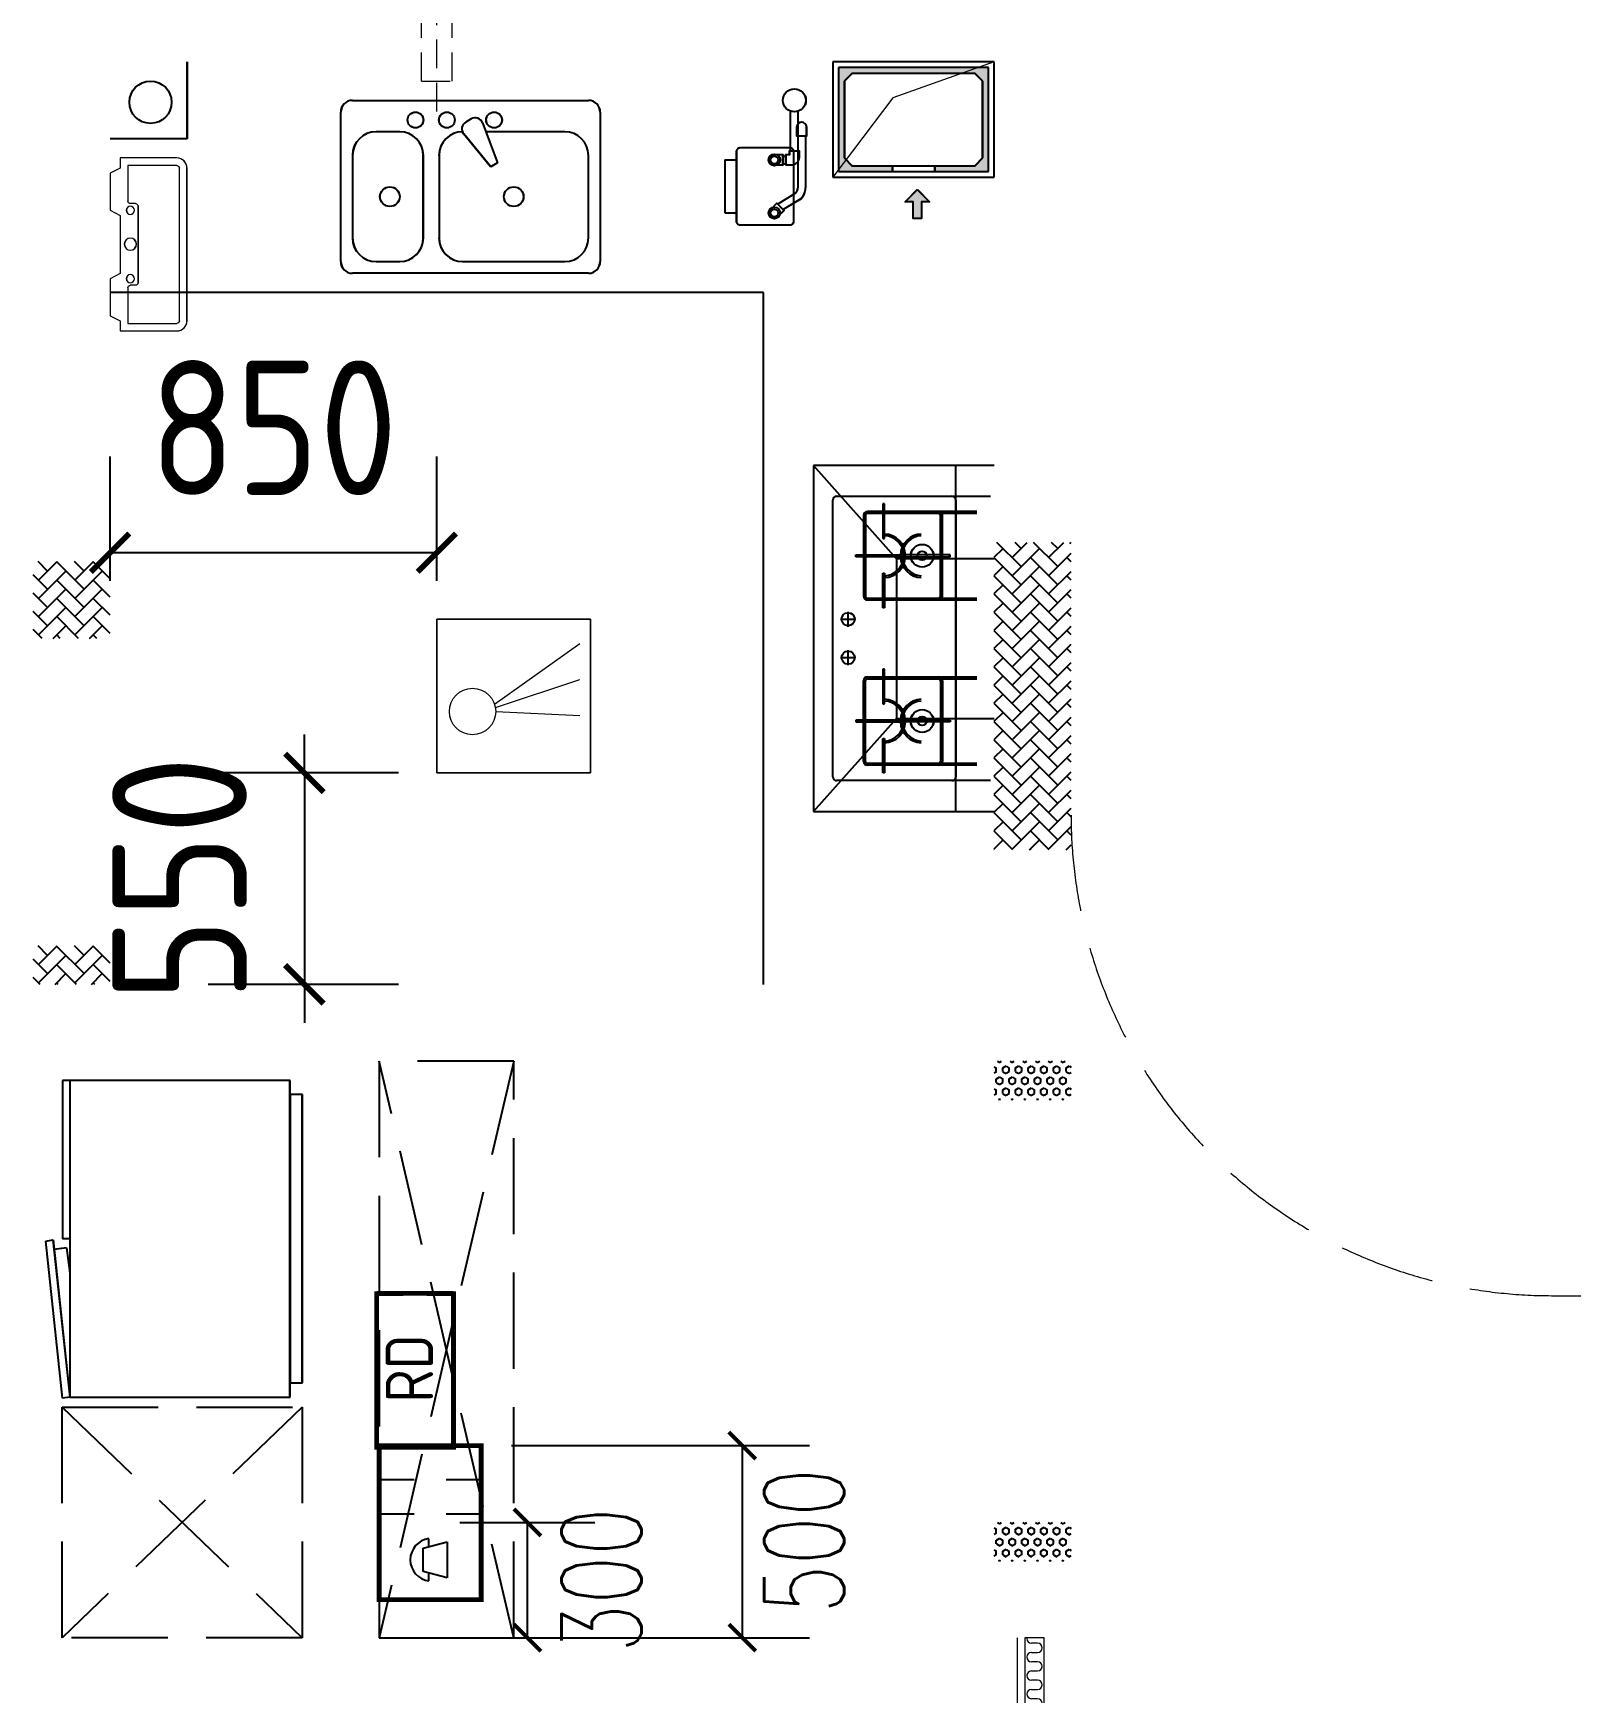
# Model space of a CAD drawing. Extents: x 3443499 to 7125205, y -1700016 to -264854.
# Drawn here: x 3725009 to 3729009, y -832397 to -828079 of the extents above; entities that cross this region are included whole.
import ezdxf
from ezdxf.enums import TextEntityAlignment as Align

# ---------------------------------------------------------------- set-up
doc = ezdxf.new("R2010")
doc.units = 0
doc.header["$LTSCALE"] = 1000
doc.header["$MEASUREMENT"] = 0
for name, pattern in [('A户型$0$DASH', [0.35, 0.25, -0.1]), ('DASH', [0.35, 0.25, -0.1]), ('HIDDEN', [0.375, 0.25, -0.125])]:
    doc.linetypes.add(name, pattern=pattern)
doc.layers.get('0').update_dxf_attribs({"linetype": 'CONTINUOUS'})
doc.layers.get('Defpoints').update_dxf_attribs({"linetype": 'CONTINUOUS'})
for name, color, linetype in [('!!电气', 1, 'CONTINUOUS'), ('!校对', 2, 'CONTINUOUS'), ('5fur', 175, 'CONTINUOUS'), ('AH-FURNITURE', 1, 'CONTINUOUS'), ('EQUIP-安防', 3, 'CONTINUOUS'), ('IP-bath&kitchen-JOHNSON', 4, 'CONTINUOUS'), ('LVTRY', 252, 'CONTINUOUS'), ('PUB_DIM', 3, 'CONTINUOUS'), ('VPIPE-中水', 122, 'CONTINUOUS'), ('保温', 6, 'CONTINUOUS'), ('建筑-排气道', 252, 'CONTINUOUS')]:
    doc.layers.add(name, color=color, linetype=linetype)
for name, color, linetype, lineweight in [('EQUIP-消防', 3, 'CONTINUOUS', 20), ('PUB_HATCH', 8, 'CONTINUOUS', 9), ('STAIR', 252, 'CONTINUOUS', 20), ('填充', 251, 'CONTINUOUS', 5), ('平面-空调室内机', 176, 'CONTINUOUS', 9), ('平面-空调预留孔', 252, 'CONTINUOUS', 15), ('立面-洞口示意', 252, 'CONTINUOUS', 13)]:
    doc.layers.add(name, color=color, linetype=linetype, lineweight=lineweight)
doc.styles.add('_TCH_DIM_T3', font='SIMPLEX.shx', dxfattribs={"width": 0.705882, "bigfont": 'GBCBIG.shx'})
doc.styles.add('_TEL_DIM', font='SIMPLEX', dxfattribs={"width": 0.8, "height": 3.5, "bigfont": 'HZTXT'})
doc.styles.add('DIM_FONT', font='SIMPLEX', dxfattribs={"width": 0.7, "bigfont": 'GBCBIG'})
doc.styles.get("Standard").update_dxf_attribs({"font": 'gbenor.shx', "bigfont": 'gbcbig.shx'})
doc.dimstyles.new('_TCH_ARCH&&70', dxfattribs={"dimtxt": 208.25, "dimasz": 70, "dimexe": 175, "dimexo": 210, "dimgap": 70, "dimtad": 1, "dimdec": 0, "dimzin": 0, "dimdsep": 46, "dimtxsty": '_TCH_DIM_T3', "dimblk": 'ARCHTICK', "dimcen": 0.09, "dimclrt": 4, "dimazin": 2, "dimtfac": 1, "dimtdec": 0, "dimtix": 1, "dimtmove": 2, "dimatfit": 3, "dimfxl": 1, "dimtolj": 1, "dimtzin": 0, "dimarcsym": 0})
doc.dimstyles.get("Standard").update_dxf_attribs({"dimscale": 100, "dimtxt": 3.5, "dimasz": 1, "dimexe": 2.5, "dimexo": 3, "dimgap": 1.5, "dimtad": 1, "dimdec": 0, "dimzin": 0, "dimdsep": 46, "dimtxsty": 'Standard', "dimblk": 'ARCHTICK', "dimcen": 0.09, "dimadec": 0, "dimazin": 0, "dimtfac": 1, "dimtdec": 0, "dimtix": 1, "dimtmove": 2, "dimatfit": 3, "dimfxl": 1, "dimtolj": 1, "dimtzin": 0, "dimarcsym": 0})

# ---------------------------------------------------------------- blocks, each defined once
blk = doc.blocks.new('$equip$00002651')
for p, q in [((-0.5, 0.5), (-0.5, -0.5)), ((0.5, 0.5), (-0.5, 0.5)), ((0.5, -0.5), (0.5, 0.5)), ((-0.125, -0.052), (0.429, 0.342)), ((-0.119, -0.075), (0.429, 0.108)), ((-0.116, -0.1), (0.429, -0.126)), ((-0.5, -0.5), (0.5, -0.5))]:
    blk.add_line(p, q)
blk.add_lwpolyline([(-0.5, 0.5), (0.5, 0.5), (0.5, -0.5), (-0.5, -0.5), (-0.5, 0.5), (0.5, 0.5)])
blk.add_circle((-0.268, -0.1), 0.151)
for p in [(0, 0.5), (-0.5, 0), (0.5, 0), (0, -0.5)]:
    blk.add_point(p)
at = {"color": 7, "flags": 1}
for tag, height, p in [('A', 0.00002, (0, 0)), ('B', 0.4, (0.762, -0.208))]:
    blk.add_attdef(tag, text='', height=height, dxfattribs=at).set_placement(p, align=Align.MIDDLE_CENTER)
blk = doc.blocks.new('$equip$00002770')
for p, q in [((-0.65, 0.65), (-0.65, 0)), ((0.65, 0.65), (-0.65, 0.65)), ((0.65, 0), (0.65, 0.65)), ((-0.65, 0), (0.65, 0))]:
    blk.add_line(p, q)
at = {"const_width": 0.04}
blk.add_lwpolyline([(-0.65, 0.65), (-0.65, 0), (0.65, 0), (0.65, 0.65), (-0.65, 0.65), (-0.65, 0)], dxfattribs=at)
for p in [(0, 0.65), (-0.65, 0.325), (0.65, 0.325), (0, 0)]:
    blk.add_point(p)
at = {"color": 7}
blk.add_attdef('$TEXT$', text='', height=0.4, dxfattribs=at).set_placement((-0.014, 0.343), align=Align.MIDDLE_CENTER)
at = {"color": 7, "flags": 1}
for tag, height, p in [('B', 0.4, (0.905, 0.246)), ('A', 0.00002, (0, 0))]:
    blk.add_attdef(tag, text='', height=height, dxfattribs=at).set_placement(p, align=Align.MIDDLE_CENTER)
blk = doc.blocks.new('_ArchTick')
at = {"color": 0, "linetype": 'ByBlock', "const_width": 0.15}
blk.add_lwpolyline([(-0.5, -0.5), (0.5, 0.5)], dxfattribs=at)
blk = doc.blocks.new('*D192')
at = {"layer": 'Defpoints', "color": 0, "transparency": 16777216}
for p in [(3725909.1, -831953.4), (3726294.8, -831953.4), (3725909.1, -832253.4)]:
    blk.add_point(p, dxfattribs=at)
at = {"layer": 'PUB_DIM', "color": 0, "lineweight": -2, "transparency": 16777216}
for p, q in [((3726119.1, -831953.4), (3726469.8, -831953.4)), ((3726294.8, -832253.4), (3726294.8, -831953.4)), ((3726119.1, -832253.4), (3726469.8, -832253.4))]:
    blk.add_line(p, q, dxfattribs=at)
at = {"layer": 'PUB_DIM', "color": 0, "lineweight": -2, "transparency": 16777216, "xscale": 70, "yscale": 70, "zscale": 70}
for p, rotation in [((3726294.8, -831953.4), 90), ((3726294.8, -832253.4), 270)]:
    blk.add_blockref('_ArchTick', p, dxfattribs=dict(at, rotation=rotation))
at = {"layer": 'PUB_DIM', "color": 4, "transparency": 16777216, "insert": (3726487.3, -832103.4), "char_height": 208.25, "attachment_point": 5, "rotation": 90, "style": '_TCH_DIM_T3'}
blk.add_mtext('\\A1;300', dxfattribs=at)
blk = doc.blocks.new('$equip$00002628')
at = {"linetype": 'Continuous'}
for p, q in [((-0.625, 0.415), (0.625, 0.415)), ((-0.625, -0.415), (-0.625, 0.415)), ((0.071, 0.129), (0.071, 0.415)), ((0.35, 0.129), (0.35, 0.415)), ((0.625, 0.415), (0.625, -0.415)), ((-0.472, 0.01), (-0.409, 0.01)), ((-0.446, -0.138), (-0.395, 0.058)), ((-0.395, 0.058), (-0.395, 0.058)), ((-0.395, 0.058), (-0.206, 0.058)), ((-0.206, 0.058), (-0.155, -0.138)), ((-0.191, 0.01), (-0.129, 0.01)), ((0.071, -0.415), (0.071, -0.129)), ((0.35, -0.415), (0.35, -0.129)), ((-0.155, -0.138), (-0.446, -0.138)), ((0.625, -0.415), (-0.625, -0.415))]:
    blk.add_line(p, q, dxfattribs=at)
at = {"const_width": 0.04}
blk.add_lwpolyline([(-0.625, 0.415), (0.625, 0.415), (0.625, -0.415), (-0.625, -0.415), (-0.625, 0.415), (0.625, 0.415)], dxfattribs=at)
at = {"linetype": 'Continuous'}
blk.add_arc((-0.3, -0.011), 0.173, 6.9897, 173.0103, dxfattribs=at)
for p in [(0, 0.415), (-0.625, 0), (0.625, 0), (0, -0.415)]:
    blk.add_point(p)
at = {"color": 7, "style": '_TEL_DIM', "flags": 1}
blk.add_attdef('A', text='', height=0.000025, dxfattribs=at).set_placement((0, 0), align=Align.MIDDLE_CENTER)
blk = doc.blocks.new('*D193')
at = {"layer": 'Defpoints', "color": 0, "transparency": 16777216}
for p in [(3726043.2, -831753.4), (3726246.8, -832253.4), (3726853.9, -832253.4)]:
    blk.add_point(p, dxfattribs=at)
at = {"layer": 'PUB_DIM', "color": 0, "lineweight": -2, "transparency": 16777216}
for p, q in [((3726253.2, -831753.4), (3727028.9, -831753.4)), ((3726853.9, -831753.4), (3726853.9, -832253.4)), ((3726456.8, -832253.4), (3727028.9, -832253.4))]:
    blk.add_line(p, q, dxfattribs=at)
at = {"layer": 'PUB_DIM', "color": 0, "lineweight": -2, "transparency": 16777216, "xscale": 70, "yscale": 70, "zscale": 70}
for p, rotation in [((3726853.9, -831753.4), 90), ((3726853.9, -832253.4), 270)]:
    blk.add_blockref('_ArchTick', p, dxfattribs=dict(at, rotation=rotation))
at = {"layer": 'PUB_DIM', "color": 4, "transparency": 16777216, "insert": (3727014.6, -832001.3), "char_height": 208.25, "attachment_point": 5, "rotation": 90, "style": '_TCH_DIM_T3'}
blk.add_mtext('\\A1;500', dxfattribs=at)
blk = doc.blocks.new('A$C00A30745')
at = {"layer": '5fur', "color": 252, "linetype": 'A户型$0$DASH'}
for p, q in [((10850, 5900), (10500, 5900)), ((10500, 5900), (10500, 4400)), ((10850, 5900), (10500, 4400)), ((10850, 4400), (10500, 5900)), ((10850, 4400), (10850, 5900)), ((9675, 5000), (10300, 5000)), ((9675, 4400), (9675, 5000)), ((9675, 5000), (10300, 4400)), ((10300, 5000), (9675, 4400)), ((10300, 5000), (10300, 4400)), ((10300, 4400), (9675, 4400)), ((10500, 4400), (10850, 4400))]:
    blk.add_line(p, q, dxfattribs=at)
blk = doc.blocks.new('$LinePat$保温层')
at = {"color": 0}
for p, q in [((24, -24), (24, -56)), ((72, -56), (72, -24))]:
    blk.add_line(p, q, dxfattribs=at)
for centre, start, end in [((96, -24), 90, 180), ((0, -24), 0, 90), ((48, -56), 180, 0)]:
    blk.add_arc(centre, 24, start, end, dxfattribs=at)
blk = doc.blocks.new('FSFSFSEFS')
at = {"layer": '填充', "color": 252, "true_color": 0x939598}
for points in [[(502442.4, 522248.5), (502442.4, 520948.5)], [(502512.4, 520948.5), (502512.4, 522248.5), (502462.4, 522248.5), (502462.4, 520948.5)], [(502442.4, 520848.5), (502442.4, 520058.5), (503782.5, 520058.5)], [(502462.4, 520848.5), (502462.4, 520078.5), (503782.5, 520078.5), (503782.5, 520128.5), (502512.4, 520128.5), (502512.4, 520848.5)]]:
    blk.add_lwpolyline(points, dxfattribs=at)
at = {"layer": '填充', "color": 252, "yscale": 0.4999999998742679, "zscale": 0.4999999998742679}
for p, xscale, rotation in [((502467.4, 522198.1), 0.5006377550074883, 90.00000000000567), ((502467.4, 522150), 0.5006377550074883, 90.00000000000567), ((502467.4, 522101.9), 0.5006377550074883, 90.00000000000567), ((502467.4, 522053.9), 0.5006377550074883, 90.00000000000567), ((502467.4, 522005.8), 0.5006377550074883, 90.00000000000567), ((502467.4, 521957.7), 0.5006377550074883, 90.00000000000567), ((502467.4, 521909.7), 0.5006377550074883, 90.00000000000567), ((502467.4, 521861.6), 0.5006377550074883, 90.00000000000567), ((502467.4, 521813.6), 0.5006377550074883, 90.00000000000567), ((502467.4, 521765.5), 0.5006377550074883, 90.00000000000567), ((502467.4, 521717.4), 0.5006377550074883, 90.00000000000567), ((502467.4, 521669.4), 0.5006377550074883, 90.00000000000567), ((502467.4, 521621.3), 0.5006377550074883, 90.00000000000567), ((502467.4, 521573.3), 0.5006377550074883, 90.00000000000567), ((502467.4, 521525.2), 0.5006377550074883, 90.00000000000567), ((502467.4, 521477.1), 0.5006377550074883, 90.00000000000567), ((502467.4, 521429.1), 0.5006377550074883, 90.00000000000567), ((502467.4, 521381), 0.5006377550074883, 90.00000000000567), ((502467.4, 521333), 0.5006377550074883, 90.00000000000567), ((502467.4, 521284.9), 0.5006377550074883, 90.00000000000567), ((502467.4, 521236.8), 0.5006377550074883, 90.00000000000567), ((502467.4, 521188.8), 0.5006377550074883, 90.00000000000567), ((502467.4, 521140.7), 0.5006377550074883, 90.00000000000567), ((502467.4, 521092.6), 0.5006377550074883, 90.00000000000567), ((502467.4, 521044.6), 0.5006377550074883, 90.00000000000567), ((502467.4, 520996.5), 0.5006377550074883, 90.00000000000567), ((502467.4, 520948.5), 0.5006377550074883, 90.00000000000567), ((502467.4, 520768.3), 0.5006377550074883, 90.00000000000567), ((502467.4, 520720.2), 0.5006377550074883, 90.00000000000567), ((502467.4, 520672.1), 0.5006377550074883, 90.00000000000567), ((502467.4, 520624.1), 0.5006377550074883, 90.00000000000567), ((502467.4, 520576), 0.5006377550074883, 90.00000000000567), ((502467.4, 520528), 0.5006377550074883, 90.00000000000567), ((502467.4, 520479.9), 0.5006377550074883, 90.00000000000567), ((502467.4, 520431.8), 0.5006377550074883, 90.00000000000567), ((502467.4, 520383.8), 0.5006377550074883, 90.00000000000567), ((502467.4, 520335.7), 0.5006377550074883, 90.00000000000567), ((502467.4, 520287.6), 0.5006377550074883, 90.00000000000567), ((502467.4, 520239.6), 0.5006377550074883, 90.00000000000567), ((502467.4, 520191.5), 0.5006377550074883, 90.00000000000567), ((502467.4, 520143.5), 0.5006377550074883, 90.00000000000567), ((502467.4, 520095.4), 0.5006377550074883, 90.00000000000567), ((502527.4, 520083.5), 0.5013020832264922, 180.0000000004735), ((502575.5, 520083.5), 0.5013020832264922, 180.0000000004735), ((502623.6, 520083.5), 0.5013020832264922, 180.0000000004735), ((502671.7, 520083.5), 0.5013020832264922, 180.0000000004735), ((502719.9, 520083.5), 0.5013020832264922, 180.0000000004735), ((502768, 520083.5), 0.5013020832264922, 180.0000000004735), ((502816.1, 520083.5), 0.5013020832264922, 180.0000000004735), ((502864.2, 520083.5), 0.5013020832264922, 180.0000000004735), ((502912.4, 520083.5), 0.5013020832264922, 180.0000000004735), ((502960.5, 520083.5), 0.5013020832264922, 180.0000000004735), ((503008.6, 520083.5), 0.5013020832264922, 180.0000000004735), ((503056.7, 520083.5), 0.5013020832264922, 180.0000000004735), ((503104.9, 520083.5), 0.5013020832264922, 180.0000000004735), ((503153, 520083.5), 0.5013020832264922, 180.0000000004735), ((503201.1, 520083.5), 0.5013020832264922, 180.0000000004735), ((503249.2, 520083.5), 0.5013020832264922, 180.0000000004735), ((503297.4, 520083.5), 0.5013020832264922, 180.0000000004735), ((503345.5, 520083.5), 0.5013020832264922, 180.0000000004735), ((503393.6, 520083.5), 0.5013020832264922, 180.0000000004735), ((503441.7, 520083.5), 0.5013020832264922, 180.0000000004735), ((503489.9, 520083.5), 0.5013020832264922, 180.0000000004735), ((503538, 520083.5), 0.5013020832264922, 180.0000000004735), ((503586.1, 520083.5), 0.5013020832264922, 180.0000000004735), ((503634.2, 520083.5), 0.5013020832264922, 180.0000000004735), ((503682.4, 520083.5), 0.5013020832264922, 180.0000000004735), ((503730.5, 520083.5), 0.5013020832264922, 180.0000000004735), ((503778.6, 520083.5), 0.5013020832264922, 180.0000000004735)]:
    blk.add_blockref('$LinePat$保温层', p, dxfattribs=dict(at, xscale=xscale, rotation=rotation))
blk = doc.blocks.new('dongkong')
at = {"layer": '平面-空调预留孔', "color": 8, "linetype": 'HIDDEN', "ltscale": 0.3}
for p, q in [((-603796, 210899.9), (-603796, 210431.5)), ((-603836, 210821), (-603836, 210510.8)), ((-603836, 210821), (-603756, 210821)), ((-603756, 210821), (-603756, 210510.8))]:
    blk.add_line(p, q, dxfattribs=at)
blk.add_lwpolyline([(-603756, 210510.8), (-603836, 210510.8)], dxfattribs=at)
blk = doc.blocks.new('A$C263B1184')
at = {"layer": '保温', "linetype": 'ByBlock', "ltscale": 10}
h = blk.add_hatch(dxfattribs=at)
h.set_pattern_fill('AR-HBONE', color=251, scale=55)
h.set_pattern_definition([(45, (-503782.47, -516048.46), (0, 47.4157523), [100.584, -33.528]), (135, (-503758.762, -516024.753), (3e-15, 47.4157523), [100.584, -33.528])])
h.paths.add_polyline_path([(1399.9, 8250), (1399.9, 9050), (1599.9, 9050), (1599.9, 8250)])
h = blk.add_hatch(dxfattribs=at)
h.set_pattern_fill('AR-HBONE', color=251, scale=55)
h.set_pattern_definition([(45, (-1012960.393, -342660.66), (0, 47.4157523), [100.584, -33.528]), (135, (-1012936.685, -342636.954), (3e-15, 47.4157523), [100.584, -33.528])])
h.paths.add_polyline_path([(3900, 8800), (3900, 9000), (4100, 9000), (4100, 8800)])
h = blk.add_hatch(dxfattribs=at)
h.set_pattern_fill('AR-HBONE', color=251, scale=55)
h.set_pattern_definition([(45, (-1012960.295, -343660.66), (0, 47.4157523), [100.584, -33.528]), (135, (-1012936.587, -343636.954), (3e-15, 47.4157523), [100.584, -33.528])])
h.paths.add_polyline_path([(3899.9, 7900), (3899.9, 8000), (4099.9, 8000), (4099.9, 7900)])
at = {"layer": '保温', "linetype": 'Continuous', "ltscale": 10}
h = blk.add_hatch(dxfattribs=at)
h.set_pattern_fill('HEX', color=251, scale=10, angle=90, style=0)
h.set_pattern_definition([(90, (-503782.47, -517398.46), (-16.49778, 1e-15), [9.525, -19.05]), (210, (-503782.47, -517398.46), (8.24889, -14.2874966), [9.525, -19.05]), (150, (-503782.47, -517388.935), (-8.24889, -14.2874966), [9.525, -19.05])])
h.paths.add_polyline_path([(1399.9, 7600), (1399.9, 7700), (1599.9, 7700), (1599.9, 7600)])
h = blk.add_hatch(dxfattribs=at)
h.set_pattern_fill('HEX', color=251, scale=10, angle=90, style=0)
h.set_pattern_definition([(90, (-503782.47, -518598.46), (-16.49778, 1e-15), [9.525, -19.05]), (210, (-503782.47, -518598.46), (8.24889, -14.2874966), [9.525, -19.05]), (150, (-503782.47, -518588.935), (-8.24889, -14.2874966), [9.525, -19.05])])
h.paths.add_polyline_path([(1400, 6400), (1399.9, 6500), (1599.9, 6500), (1600, 6400)])
blk = doc.blocks.new('A$C60D053AF')
at = {"layer": 'AH-FURNITURE', "color": 8}
for p, q in [((192.5, -71), (327.6, -71)), ((355.9, -82.7), (384.2, -129)), ((232.5, -90), (128.3, -90)), ((232.5, -110), (128.3, -110)), ((192.5, -91), (327.6, -91)), ((245, -129.5), (245, -122.5)), ((265, -129.5), (265, -122.5)), ((341.7, -96.9), (370, -143.2)), ((255, -281), (255, -251)), ((393, -281), (393, -251)), ((255, -281), (393, -281))]:
    blk.add_line(p, q, dxfattribs=at)
for points in [[(170, -68, 1), (170, -94), (192.5, -94), (192.5, -68)], [(234, -251), (414, -251, 0.414214), (424, -241), (424, -111, 0.414214), (414, -101), (234, -101, 0.414214), (224, -111), (224, -241, 0.414214)], [(268, -122.5), (268, -107, 0.414214), (248, -87), (232.5, -87), (232.5, -113), (242, -113), (242, -122.5)], [(242, -152, 1), (268, -152), (268, -129.5), (242, -129.5)], [(383.8, -161.2, 1), (402.2, -142.8), (386.3, -126.9), (367.9, -145.3)]]:
    blk.add_lwpolyline(points, format="xyb", close=True, dxfattribs=at)
for centre, radius in [((100, -100), 30), ((255, -152), 15), ((255, -152), 10), ((393, -152), 15), ((393, -152), 10)]:
    blk.add_circle(centre, radius, dxfattribs=at)
for radius in [40, 20]:
    blk.add_arc((327.6, -111), radius, 45, 90, dxfattribs=at)
blk = doc.blocks.new('FRSDFDGDGDRGDR')
at = {"layer": '平面-空调预留孔', "color": 252}
for p, q in [((699612.3, 775044), (699612.3, 775441.2)), ((699618.9, 775447.8), (699746.3, 775447.8)), ((699746.3, 775447.8), (699746.3, 775355.4)), ((699719.9, 775342.2), (699719.9, 775143)), ((699726.5, 775348.8), (699739.7, 775348.8)), ((699726.5, 775136.4), (699739.7, 775136.4)), ((699746.3, 775129.8), (699746.3, 775037.4)), ((699746.3, 775037.4), (699618.9, 775037.4))]:
    blk.add_line(p, q, dxfattribs=at)
blk.add_lwpolyline([(699766.1, 775166.7), (699792.5, 775153.5), (699792.5, 775057.2), (699766.1, 775044), (699766.1, 775017.6), (699618.9, 775017.6, -0.414214), (699592.5, 775044), (699592.5, 775441.2, -0.414214), (699618.9, 775467.6), (699766.1, 775467.6), (699766.1, 775441.2), (699792.5, 775428), (699792.5, 775331.6), (699766.1, 775318.4)], format="xyb", close=True, dxfattribs=at)
for centre, radius in [((699739.7, 775331.6), 10.6), ((699739.7, 775243.2), 15.8), ((699739.7, 775153.5), 10.6)]:
    blk.add_circle(centre, radius, dxfattribs=at)
for centre, start, end in [((699618.9, 775441.2), 90, 180), ((699726.5, 775342.2), 90, 180), ((699739.7, 775355.4), 270, 360), ((699726.5, 775143), 180, 270), ((699739.7, 775129.8), 0, 90), ((699618.9, 775044), 180, 270)]:
    blk.add_arc(centre, 6.6, start, end, dxfattribs=at)
blk = doc.blocks.new('*U199')
h = blk.add_hatch(color=5)
h.set_gradient(color1=(0, 0, 255), rotation=180, tint=1)
h.paths.add_polyline_path([(0, 0), (-6.35, -6.35), (-6.35, -2.159), (-15, -2.159), (-15, 2.159), (-6.35, 2.159), (-6.35, 6.35)])
at = {"color": 0, "linetype": 'Continuous'}
blk.add_lwpolyline([(0, 0), (-6.35, -6.35), (-6.35, -2.159), (-15, -2.159), (-15, 2.159), (-6.35, 2.159), (-6.35, 6.35)], close=True, dxfattribs=at)
blk = doc.blocks.new('A$C25274923')
at = {"layer": 'PUB_HATCH'}
for points in [[(39585, 12385), (39585, 12115), (39445, 12115), (39445, 12130), (39550, 12130), (39570, 12150), (39570, 12350), (39550, 12370), (39230, 12370), (39210, 12350), (39210, 12150), (39230, 12130), (39335, 12130), (39335, 12115), (39195, 12115), (39195, 12385)], [(39585.2, 12385), (39585.2, 12115), (39445.2, 12115), (39445.2, 12130), (39550.2, 12130), (39570.2, 12150), (39570.2, 12350), (39550.2, 12370), (39230.2, 12370), (39210.2, 12350), (39210.2, 12150), (39230.2, 12130), (39335.2, 12130), (39335.2, 12115), (39195.2, 12115), (39195.2, 12385)]]:
    blk.add_hatch(color=252, dxfattribs=at).paths.add_polyline_path(points)
at = {"layer": 'IP-bath&kitchen-JOHNSON', "color": 252}
for p, q in [((37500, 12400), (37500, 12200)), ((37500.2, 12400), (37500.2, 12200)), ((37500, 12200), (37300, 12200)), ((37500.2, 12200), (37300.2, 12200))]:
    blk.add_line(p, q, dxfattribs=at)
at = {"layer": 'LVTRY', "color": 252}
for p, q in [((39600, 12400), (39180, 12400)), ((39180, 12400), (39180, 12100)), ((39600.2, 12400), (39180.2, 12400)), ((39180.2, 12400), (39180.2, 12100)), ((39600, 12100), (39600, 12400)), ((39600.2, 12100), (39600.2, 12400)), ((39585, 12385), (39195, 12385)), ((39195, 12385), (39195, 12115)), ((39585.2, 12385), (39195.2, 12385)), ((39195.2, 12385), (39195.2, 12115)), ((39230, 12370), (39210, 12350)), ((39210, 12350), (39210, 12150)), ((39230.2, 12370), (39210.2, 12350)), ((39210.2, 12350), (39210.2, 12150)), ((39550, 12370), (39230, 12370)), ((39550.2, 12370), (39230.2, 12370)), ((39570, 12350), (39550, 12370)), ((39570.2, 12350), (39550.2, 12370)), ((39570, 12150), (39570, 12350)), ((39570.2, 12150), (39570.2, 12350)), ((39585, 12115), (39585, 12385)), ((39585.2, 12115), (39585.2, 12385)), ((37900, 11880.7), (37900, 12269.3)), ((37900.2, 11880.7), (37900.2, 12269.3)), ((37930.7, 12300), (38544.3, 12300)), ((37930.9, 12300), (38544.5, 12300)), ((38575, 12269.3), (38575, 11880.7)), ((38575.2, 12269.3), (38575.2, 11880.7)), ((38239.5, 12251.6), (38225.2, 12243.4)), ((38239.7, 12251.6), (38225.4, 12243.4)), ((38268.9, 12241.1), (38307.7, 12137.5)), ((38269.1, 12241.1), (38307.9, 12137.5)), ((38053.4, 12218.2), (37992, 12218.2)), ((38053.6, 12218.2), (37992.2, 12218.2)), ((38290, 12127.2), (38219.7, 12212.7)), ((38290.2, 12127.2), (38219.9, 12212.7)), ((38483, 12218.2), (38277.5, 12218.2)), ((38483.1, 12218.2), (38277.7, 12218.2)), ((37930.7, 12156.8), (37930.7, 11942)), ((37930.9, 12156.8), (37930.9, 11942)), ((38114.8, 11942), (38114.8, 12156.8)), ((38115, 11942), (38115, 12156.8)), ((38155.7, 12156.8), (38155.7, 11942)), ((38155.9, 12156.8), (38155.9, 11942)), ((38307.7, 12137.5), (38290, 12127.2)), ((38307.9, 12137.5), (38290.2, 12127.2)), ((38544.3, 11942), (38544.3, 12156.8)), ((38544.5, 11942), (38544.5, 12156.8)), ((39210, 12150), (39230, 12130)), ((39210.2, 12150), (39230.2, 12130)), ((39550, 12130), (39570, 12150)), ((39550.2, 12130), (39570.2, 12150)), ((39180, 12100), (39600, 12100)), ((39180.2, 12100), (39600.2, 12100)), ((39195, 12115), (39585, 12115)), ((39195.2, 12115), (39585.2, 12115)), ((39230, 12130), (39550, 12130)), ((39230, 12130), (39230, 12130)), ((39230.2, 12130), (39550.2, 12130)), ((39230.2, 12130), (39230.2, 12130)), ((39335, 12130), (39335, 12115)), ((39335.2, 12130), (39335.2, 12115)), ((39445, 12130), (39445, 12115)), ((39445.2, 12130), (39445.2, 12115)), ((37992, 11880.7), (38053.4, 11880.7)), ((37992.2, 11880.7), (38053.6, 11880.7)), ((38217, 11880.7), (38483, 11880.7)), ((38217.2, 11880.7), (38483.1, 11880.7)), ((38544.3, 11850), (37930.7, 11850)), ((38544.5, 11850), (37930.9, 11850)), ((39000, 11800), (37299.9, 11800)), ((39000.2, 11800), (37300.1, 11800)), ((39000, 10000), (39000, 11800)), ((39000.2, 10000), (39000.2, 11800)), ((39345.7, 11107), (39129.8, 11350)), ((39600, 11350), (39129.8, 11350)), ((39129.8, 11350), (39129.8, 10450)), ((39345.9, 11107), (39130, 11350)), ((39600.2, 11350), (39130, 11350)), ((39130, 11350), (39130, 10450)), ((39500, 10450), (39500, 11350)), ((39500.2, 10450), (39500.2, 11350)), ((39190, 11270), (39590, 11270)), ((39190.2, 11270), (39590.2, 11270)), ((39180, 10540), (39180, 11260)), ((39180.2, 10540), (39180.2, 11260)), ((39555, 11230), (39270, 11230)), ((39555.2, 11230), (39270.2, 11230)), ((39310.2, 11250), (39310.2, 11160)), ((39314.7, 11250), (39310.2, 11250)), ((39310.4, 11250), (39310.4, 11160)), ((39314.9, 11250), (39310.4, 11250)), ((39314.7, 11160), (39314.7, 11250)), ((39314.9, 11160), (39314.9, 11250)), ((39500, 11260), (39500, 10540)), ((39500.2, 11260), (39500.2, 10540)), ((39260, 11220), (39260, 11010)), ((39260.2, 11220), (39260.2, 11010)), ((39265, 11220), (39265, 11010)), ((39265.2, 11220), (39265.2, 11010)), ((39555, 11225), (39270, 11225)), ((39555.2, 11225), (39270.2, 11225)), ((39460, 11010), (39460, 11220)), ((39460.2, 11010), (39460.2, 11220)), ((39465, 11010), (39465, 11220)), ((39465.2, 11010), (39465.2, 11220)), ((39310.2, 11160), (39314.7, 11160)), ((39310.4, 11160), (39314.9, 11160)), ((39240, 11117.2), (39367.5, 11117.2)), ((39240, 11112.7), (39240, 11117.2)), ((39367.5, 11112.7), (39240, 11112.7)), ((39240.2, 11117.2), (39367.7, 11117.2)), ((39240.2, 11112.7), (39240.2, 11117.2)), ((39367.7, 11112.7), (39240.2, 11112.7)), ((39600, 11107), (39345.7, 11107)), ((39345.7, 11107), (39345.7, 10691.9)), ((39600.2, 11107), (39345.9, 11107)), ((39345.9, 11107), (39345.9, 10691.9)), ((39485, 11117.2), (39357.5, 11117.2)), ((39357.5, 11117.2), (39357.5, 11112.7)), ((39357.5, 11112.7), (39485, 11112.7)), ((39485.2, 11117.2), (39357.7, 11117.2)), ((39357.7, 11117.2), (39357.7, 11112.7)), ((39357.7, 11112.7), (39485.2, 11112.7)), ((39367.5, 11117.2), (39367.5, 11112.7)), ((39367.7, 11117.2), (39367.7, 11112.7)), ((39485, 11112.7), (39485, 11117.2)), ((39485.2, 11112.7), (39485.2, 11117.2)), ((39500, 10691.9), (39500, 11107)), ((39500.2, 10691.9), (39500.2, 11107)), ((39310.2, 10980), (39310.2, 11070)), ((39310.2, 11070), (39314.7, 11070)), ((39310.4, 10980), (39310.4, 11070)), ((39310.4, 11070), (39314.9, 11070)), ((39314.7, 11070), (39314.7, 10980)), ((39314.9, 11070), (39314.9, 10980)), ((39220, 10930.6), (39220, 10969.4)), ((39220.2, 10930.6), (39220.2, 10969.4)), ((39270, 11005), (39555, 11005)), ((39270, 11000), (39555, 11000)), ((39270.2, 11005), (39555.2, 11005)), ((39270.2, 11000), (39555.2, 11000)), ((39314.7, 10980), (39310.2, 10980)), ((39314.9, 10980), (39310.4, 10980)), ((39200.6, 10950), (39239.4, 10950)), ((39200.8, 10950), (39239.6, 10950)), ((39200.6, 10850), (39239.4, 10850)), ((39200.8, 10850), (39239.6, 10850)), ((39220, 10830.6), (39220, 10869.4)), ((39220.2, 10830.6), (39220.2, 10869.4)), ((39270, 10800), (39555, 10800)), ((39270, 10795), (39555, 10795)), ((39270.2, 10800), (39555.2, 10800)), ((39270.2, 10795), (39555.2, 10795)), ((39310.2, 10820), (39310.2, 10730)), ((39314.7, 10820), (39310.2, 10820)), ((39310.4, 10820), (39310.4, 10730)), ((39314.9, 10820), (39310.4, 10820)), ((39314.7, 10730), (39314.7, 10820)), ((39314.9, 10730), (39314.9, 10820)), ((39260, 10580), (39260, 10790)), ((39260.2, 10580), (39260.2, 10790)), ((39265, 10580), (39265, 10790)), ((39265.2, 10580), (39265.2, 10790)), ((39460, 10790), (39460, 10580)), ((39460.2, 10790), (39460.2, 10580)), ((39465, 10790), (39465, 10580)), ((39465.2, 10790), (39465.2, 10580)), ((39310.2, 10730), (39314.7, 10730)), ((39310.4, 10730), (39314.9, 10730)), ((39129.8, 10450), (39345.7, 10691.9)), ((39130, 10450), (39345.9, 10691.9)), ((39367.5, 10687.2), (39240, 10687.2)), ((39240, 10687.2), (39240, 10682.7)), ((39240, 10682.7), (39367.5, 10682.7)), ((39367.7, 10687.2), (39240.2, 10687.2)), ((39240.2, 10687.2), (39240.2, 10682.7)), ((39240.2, 10682.7), (39367.7, 10682.7)), ((39345.7, 10691.9), (39600, 10691.9)), ((39345.9, 10691.9), (39600.2, 10691.9)), ((39357.5, 10682.7), (39357.5, 10687.2)), ((39357.5, 10687.2), (39485, 10687.2)), ((39485, 10682.7), (39357.5, 10682.7)), ((39357.7, 10682.7), (39357.7, 10687.2)), ((39357.7, 10687.2), (39485.2, 10687.2)), ((39485.2, 10682.7), (39357.7, 10682.7)), ((39367.5, 10682.7), (39367.5, 10687.2)), ((39367.7, 10682.7), (39367.7, 10687.2)), ((39485, 10687.2), (39485, 10682.7)), ((39485.2, 10687.2), (39485.2, 10682.7)), ((39310.2, 10550), (39310.2, 10640)), ((39310.2, 10640), (39314.7, 10640)), ((39310.4, 10550), (39310.4, 10640)), ((39310.4, 10640), (39314.9, 10640)), ((39314.7, 10640), (39314.7, 10550)), ((39314.9, 10640), (39314.9, 10550)), ((39555, 10575), (39270, 10575)), ((39555, 10570), (39270, 10570)), ((39555.2, 10575), (39270.2, 10575)), ((39555.2, 10570), (39270.2, 10570)), ((39314.7, 10550), (39310.2, 10550)), ((39314.9, 10550), (39310.4, 10550)), ((39590, 10530), (39190, 10530)), ((39590.2, 10530), (39190.2, 10530)), ((39129.8, 10450), (39600, 10450)), ((39130, 10450), (39600.2, 10450)), ((37176, 9750), (37176, 9338)), ((37195.2, 9750), (37176, 9750)), ((37176.2, 9750), (37176.2, 9338)), ((37195.4, 9750), (37176.2, 9750)), ((37195.2, 9750), (37195.2, 8926)), ((37768, 9750), (37195.2, 9750)), ((37195.4, 9750), (37195.4, 8926)), ((37768.2, 9750), (37195.4, 9750)), ((37768, 8926), (37768, 9750)), ((37768.2, 8926), (37768.2, 9750)), ((37800, 9713.2), (37768, 9713.2)), ((37768, 9713.2), (37768, 8962.8)), ((37800.2, 9713.2), (37768.2, 9713.2)), ((37768.2, 9713.2), (37768.2, 8962.8)), ((37800, 8962.8), (37800, 9713.2)), ((37800.2, 8962.8), (37800.2, 9713.2)), ((37132.6, 9332.2), (37151.5, 9335.1)), ((37176.2, 8923.1), (37132.6, 9332.2)), ((37132.7, 9332.2), (37151.7, 9335.1)), ((37176.4, 8923.1), (37132.7, 9332.2)), ((37151.5, 9335.1), (37195.2, 8926)), ((37151.7, 9335.1), (37195.4, 8926)), ((37195.2, 9338), (37176, 9338)), ((37195.4, 9338), (37176.2, 9338)), ((37186.4, 9314.7), (37154.9, 9309.8)), ((37186.6, 9314.7), (37155.1, 9309.8)), ((37186.4, 9314.7), (37195.2, 9248.3)), ((37186.6, 9314.7), (37195.4, 9248.3)), ((37191.6, 8949.5), (37195.2, 8950)), ((37191.8, 8949.5), (37195.4, 8950)), ((37768, 8962.8), (37800, 8962.8)), ((37768.2, 8962.8), (37800.2, 8962.8)), ((37195.2, 8926), (37176.2, 8923.1)), ((37195.4, 8926), (37176.4, 8923.1)), ((37195.2, 8926), (37768, 8926)), ((37195.4, 8926), (37768.2, 8926))]:
    blk.add_line(p, q, dxfattribs=at)
for centre, radius in [((38094.3, 12248.9), 20.5), ((38094.5, 12248.9), 20.5), ((38176.1, 12248.9), 20.5), ((38176.3, 12248.9), 20.5), ((38298.9, 12248.9), 20.5), ((38299.1, 12248.9), 20.5), ((38027.8, 12049.4), 25.6), ((38028, 12049.4), 25.6), ((38350, 12049.4), 25.6), ((38350.2, 12049.4), 25.6), ((39412.5, 11115), 29.7), ((39412.7, 11115), 29.7), ((39412.5, 11115), 11.7), ((39412.7, 11115), 11.7), ((39220, 10950), 17), ((39220.2, 10950), 17), ((39220, 10850), 17), ((39220.2, 10850), 17), ((39412.5, 10685), 29.7), ((39412.7, 10685), 29.7), ((39412.5, 10685), 11.7), ((39412.7, 10685), 11.7)]:
    blk.add_circle(centre, radius, dxfattribs=at)
for centre, radius, start, end in [((37930.7, 12269.3), 30.7, 90, 180), ((37930.9, 12269.3), 30.7, 90, 180), ((38544.3, 12269.3), 30.7, 0, 90), ((38544.5, 12269.3), 30.7, 0, 90), ((38235.5, 12225.7), 20.5, 120, 219.4623), ((38235.7, 12225.7), 20.5, 120, 219.4623), ((38249.8, 12233.9), 20.5, 20.5377, 120), ((38249.9, 12233.9), 20.5, 20.5377, 120), ((37992, 12156.8), 61.4, 90, 180), ((37992.2, 12156.8), 61.4, 90, 180), ((38053.4, 12156.8), 61.4, 0, 90), ((38053.6, 12156.8), 61.4, 0, 90), ((38217, 12156.8), 61.4, 90, 180), ((38217.2, 12156.8), 61.4, 90, 180), ((38483, 12156.8), 61.4, 0, 90), ((38483.1, 12156.8), 61.4, 0, 90), ((37992, 11942), 61.4, 180, 270), ((37992.2, 11942), 61.4, 180, 270), ((38053.4, 11942), 61.4, 270, 0), ((38053.6, 11942), 61.4, 270, 0), ((38217, 11942), 61.4, 180, 270), ((38217.2, 11942), 61.4, 180, 270), ((38483, 11942), 61.4, 270, 0), ((38483.1, 11942), 61.4, 270, 0), ((37930.7, 11880.7), 30.7, 180, 270), ((37930.9, 11880.7), 30.7, 180, 270), ((38544.3, 11880.7), 30.7, 270, 0), ((38544.5, 11880.7), 30.7, 270, 0), ((39190, 11260), 10, 90, 180), ((39190.2, 11260), 10, 90, 180), ((39490, 11260), 10, 0, 90), ((39490.2, 11260), 10, 0, 90), ((39270, 11220), 10, 90, 180), ((39270.2, 11220), 10, 90, 180), ((39455, 11220), 10, 0, 90), ((39455.2, 11220), 10, 0, 90), ((39270, 11220), 5, 90, 180), ((39270.2, 11220), 5, 90, 180), ((39455, 11220), 5, 0, 90), ((39455.2, 11220), 5, 0, 90), ((39312.5, 11115), 56.7, 2.2742, 87.7258), ((39312.5, 11115), 52.2, 2.4704, 87.5296), ((39312.7, 11115), 56.7, 2.2742, 87.7258), ((39312.7, 11115), 52.2, 2.4704, 87.5296), ((39412.5, 11115), 56.7, 92.2742, 177.7258), ((39412.7, 11115), 56.7, 92.2742, 177.7258), ((39412.5, 11115), 52.2, 92.4704, 177.5296), ((39412.7, 11115), 52.2, 92.4704, 177.5296), ((39312.5, 11115), 56.7, 272.2742, 357.7258), ((39312.5, 11115), 52.2, 272.4704, 357.5296), ((39312.7, 11115), 56.7, 272.2742, 357.7258), ((39312.7, 11115), 52.2, 272.4704, 357.5296), ((39412.5, 11115), 56.7, 182.2742, 267.7258), ((39412.7, 11115), 56.7, 182.2742, 267.7258), ((39412.5, 11115), 52.2, 182.4704, 267.5296), ((39412.7, 11115), 52.2, 182.4704, 267.5296), ((39270, 11010), 10, 180, 270), ((39270.2, 11010), 10, 180, 270), ((39270, 11010), 5, 180, 270), ((39270.2, 11010), 5, 180, 270), ((39455, 11010), 5, 270, 0), ((39455, 11010), 10, 270, 0), ((39455.2, 11010), 5, 270, 0), ((39455.2, 11010), 10, 270, 0), ((39270, 10790), 10, 90, 180), ((39270.2, 10790), 10, 90, 180), ((39270, 10790), 5, 90, 180), ((39270.2, 10790), 5, 90, 180), ((39455, 10790), 10, 0, 90), ((39455, 10790), 5, 0, 90), ((39455.2, 10790), 10, 0, 90), ((39455.2, 10790), 5, 0, 90), ((39312.5, 10685), 56.7, 2.2742, 87.7258), ((39312.5, 10685), 52.2, 2.4704, 87.5296), ((39312.7, 10685), 56.7, 2.2742, 87.7258), ((39312.7, 10685), 52.2, 2.4704, 87.5296), ((39412.5, 10685), 56.7, 92.2742, 177.7258), ((39412.7, 10685), 56.7, 92.2742, 177.7258), ((39412.5, 10685), 52.2, 92.4704, 177.5296), ((39412.7, 10685), 52.2, 92.4704, 177.5296), ((39312.5, 10685), 56.7, 272.2742, 357.7258), ((39312.5, 10685), 52.2, 272.4704, 357.5296), ((39312.7, 10685), 56.7, 272.2742, 357.7258), ((39312.7, 10685), 52.2, 272.4704, 357.5296), ((39412.5, 10685), 56.7, 182.2742, 267.7258), ((39412.7, 10685), 56.7, 182.2742, 267.7258), ((39412.5, 10685), 52.2, 182.4704, 267.5296), ((39412.7, 10685), 52.2, 182.4704, 267.5296), ((39270, 10580), 10, 180, 270), ((39270.2, 10580), 10, 180, 270), ((39270, 10580), 5, 180, 270), ((39270.2, 10580), 5, 180, 270), ((39455, 10580), 5, 270, 0), ((39455, 10580), 10, 270, 0), ((39455.2, 10580), 5, 270, 0), ((39455.2, 10580), 10, 270, 0), ((39190, 10540), 10, 180, 270), ((39190.2, 10540), 10, 180, 270), ((39490, 10540), 10, 270, 0), ((39490.2, 10540), 10, 270, 0)]:
    blk.add_arc(centre, radius, start, end, dxfattribs=at)
at = {"layer": 'STAIR', "color": 252, "linetype": 'DASH'}
blk.add_lwpolyline([(39800, 10440, 0.414214), (41050, 9190), (41150, 9190, 0.414214), (42400, 10440)], format="xyb", dxfattribs=at)
at = {"layer": 'VPIPE-中水', "color": 252, "linetype": 'Continuous'}
blk.add_circle((37405.2, 12295), 55, dxfattribs=at)
at = {"layer": '立面-洞口示意', "color": 252}
for points in [[(39600, 12400), (39336.4, 12306.1), (39180, 12100)], [(39600.2, 12400), (39336.6, 12306.1), (39180.2, 12100)]]:
    blk.add_lwpolyline(points, dxfattribs=at)
at = {"color": 252, "rotation": 270}
for p in [(39180, 12400), (39180.2, 12400)]:
    blk.add_blockref('A$C60D053AF', p, dxfattribs=at)
at = {"color": 252, "xscale": -1}
for name, p in [('FRSDFDGDGDRGDR', (737092.5, -763317.6)), ('FRSDFDGDGDRGDR', (737092.7, -763317.6)), ('A$C263B1184', (41200, 2100))]:
    blk.add_blockref(name, p, dxfattribs=at)
at = {"color": 252}
for name, p in [('A$C00A30745', (27500, 3900)), ('FSFSFSEFS', (-462782.5, -513948.5))]:
    blk.add_blockref(name, p, dxfattribs=at)
at = {"layer": '平面-空调室内机', "color": 252, "ltscale": 0.3, "xscale": -1, "rotation": 180}
blk.add_blockref('dongkong', (641946, 223170.8), dxfattribs=at)
at = {"layer": '建筑-排气道', "color": 252, "xscale": 5, "yscale": 5, "zscale": 5, "rotation": 90}
for p in [(39399.9, 12067.7), (39400.1, 12067.7)]:
    blk.add_blockref('*U199', p, dxfattribs=at)
at = {"layer": 'LVTRY', "color": 252, "style": 'DIM_FONT', "text_generation_flag": 4, "width": 0.8, "flags": 9}
for tag, p in [('XSIZE', (10837.5, 12299)), ('YSIZE', (10837.5, 12299)), ('XSIZE', (38237.5, 12299)), ('YSIZE', (38237.5, 12299)), ('XSIZE', (38237.7, 12299)), ('YSIZE', (38237.7, 12299))]:
    blk.add_attdef(tag, p, '', height=0.5, rotation=90, dxfattribs=at)
at = {"layer": 'LVTRY', "color": 252, "style": 'DIM_FONT', "width": 0.8, "flags": 9}
for tag, p in [('XSIZE', (16562.5, 12299)), ('YSIZE', (16562.5, 12299)), ('XSIZE', (43962.5, 12299)), ('YSIZE', (43962.5, 12299)), ('XSIZE', (43962.7, 12299)), ('YSIZE', (43962.7, 12299))]:
    blk.add_attdef(tag, p, '', height=0.5, rotation=90, dxfattribs=at)
blk = doc.blocks.new('*D238')
at = {"layer": '!!电气', "color": 0, "lineweight": -2, "transparency": 16777216}
for p, q in [((3725714.6, -830003.4), (3725714.6, -829903.4)), ((3725959.3, -830003.4), (3725464.6, -830003.4)), ((3725714.6, -830003.4), (3725714.6, -830553.4)), ((3725959.3, -830553.4), (3725464.6, -830553.4)), ((3725714.6, -830553.4), (3725714.6, -830653.4))]:
    blk.add_line(p, q, dxfattribs=at)
at = {"layer": 'Defpoints', "color": 0, "transparency": 16777216}
for p in [(3726259.3, -830003.4), (3725714.6, -830553.4), (3726259.3, -830553.4)]:
    blk.add_point(p, dxfattribs=at)
at = {"layer": '!!电气', "color": 0, "lineweight": -2, "transparency": 16777216, "xscale": 100, "yscale": 100, "zscale": 100}
for p, rotation in [((3725714.6, -830003.4), 270), ((3725714.6, -830553.4), 90)]:
    blk.add_blockref('_ArchTick', p, dxfattribs=dict(at, rotation=rotation))
at = {"layer": '!!电气', "color": 0, "transparency": 16777216, "insert": (3725389.6, -830278.4), "char_height": 350, "attachment_point": 5, "rotation": 90}
blk.add_mtext('\\A1;550', dxfattribs=at)
blk = doc.blocks.new('*D239')
at = {"layer": '!!电气', "color": 0, "lineweight": -2, "transparency": 16777216}
for p, q in [((3725209.1, -829503.4), (3725209.1, -829180.3)), ((3726059.3, -829503.4), (3726059.3, -829180.3)), ((3726059.3, -829430.3), (3725209.1, -829430.3))]:
    blk.add_line(p, q, dxfattribs=at)
at = {"layer": 'Defpoints', "color": 0, "transparency": 16777216}
for p in [(3725209.1, -829430.3), (3725209.1, -829803.4), (3726059.3, -829803.4)]:
    blk.add_point(p, dxfattribs=at)
at = {"layer": '!!电气', "color": 0, "lineweight": -2, "transparency": 16777216, "xscale": 100, "yscale": 100, "zscale": 100, "rotation": 180}
blk.add_blockref('_ArchTick', (3725209.1, -829430.3), dxfattribs=at)
at = {"layer": '!!电气', "color": 0, "lineweight": -2, "transparency": 16777216, "xscale": 100, "yscale": 100, "zscale": 100}
blk.add_blockref('_ArchTick', (3726059.3, -829430.3), dxfattribs=at)
at = {"layer": '!!电气', "color": 0, "transparency": 16777216, "insert": (3725634.2, -829105.3), "char_height": 350, "attachment_point": 5}
blk.add_mtext('\\A1;850', dxfattribs=at)

msp = doc.modelspace()

# ---------------------------------------------------------------- block references
at = {"layer": 'EQUIP-安防', "xscale": 320, "yscale": 320, "zscale": 320, "rotation": 89.99999999279629}
msp.add_blockref('$equip$00002628', (3726041.9, -831954.5), dxfattribs=at)
at = {"layer": 'EQUIP-消防', "color": 6, "xscale": 400, "yscale": 400, "zscale": 400}
msp.add_blockref('$equip$00002651', (3726259.3, -829803.4), dxfattribs=at)
at = {"layer": 'EQUIP-消防'}
ref = msp.add_blockref('$equip$00002770', (3725902.5, -831557.3), dxfattribs=dict(at, xscale=307.6923076924868, yscale=307.6923076924868, zscale=307.6923076924868, rotation=269.9999999927962))
ref.add_attrib('$TEXT$', 'RD', dxfattribs={"layer": '0', "color": 7, "height": 123.08, "rotation": 90}).set_placement((3725987.6, -831552.9), align=Align.MIDDLE_CENTER)

# ---------------------------------------------------------------- dimensions: what is measured, and where the dimension line sits
at = {"layer": 'PUB_DIM'}
dim = msp.add_linear_dim(base=(3726853.9, -832253.4), p1=(3726043.2, -831753.4), p2=(3726246.8, -832253.4), angle=90, dimstyle='_TCH_ARCH&&70', dxfattribs=at)
dim.commit()
dim.dimension.update_dxf_attribs({"geometry": '*D193', "text_midpoint": (3727014.6, -832001.3), "dimtype": 128})
dim = msp.add_linear_dim(base=(3726294.8, -831953.4), p1=(3725909.1, -832253.4), p2=(3725909.1, -831953.4), angle=90, text='300', dimstyle='_TCH_ARCH&&70', dxfattribs=at)
dim.commit()
dim.dimension.update_dxf_attribs({"geometry": '*D192', "text_midpoint": (3726487.3, -832103.4), "dimtype": 129})

# ---------------------------------------------------------------- next in the draw order: block references
at = {"layer": '!校对'}
msp.add_blockref('A$C25274923', (3687909.1, -840553.4), dxfattribs=at)

# ---------------------------------------------------------------- next in the draw order: dimensions: what is measured, and where the dimension line sits
at = {"layer": '!!电气'}
dim = msp.add_linear_dim(base=(3725209.1, -829430.3), p1=(3726059.3, -829803.4), p2=(3725209.1, -829803.4), dimstyle='Standard', override={"dimzin": 8}, dxfattribs=at)
dim.commit()
dim.dimension.update_dxf_attribs({"geometry": '*D239', "text_midpoint": (3725634.2, -829105.3)})
dim = msp.add_linear_dim(base=(3725714.6, -830553.4), p1=(3726259.3, -830003.4), p2=(3726259.3, -830553.4), angle=90, dimstyle='Standard', override={"dimzin": 8}, dxfattribs=at)
dim.commit()
dim.dimension.update_dxf_attribs({"geometry": '*D238', "text_midpoint": (3725389.6, -830278.4)})

doc.saveas('drawing.dxf')
